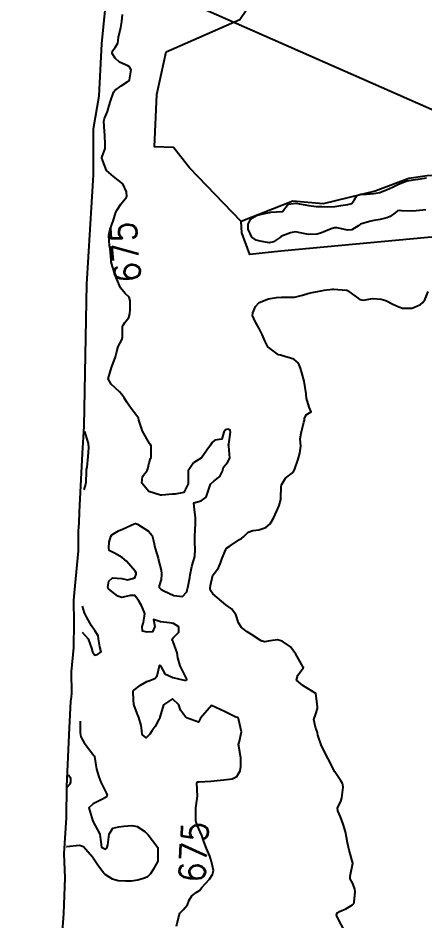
# Model space of a CAD drawing. Header units: metres. Extents: x 298520 to 308411, y 7433745 to 7450750.
# Drawn here: x 300610 to 300672.4, y 7447838.8 to 7447977.5 of the extents above; entities that cross this region are included whole.
import ezdxf
from ezdxf.enums import TextEntityAlignment as Align

# ---------------------------------------------------------------- set-up
doc = ezdxf.new("R2010")
doc.units = ezdxf.units.M
doc.header["$LTSCALE"] = 10
doc.linetypes.add('CONTINUO', pattern=[0])
for name, color, linetype in [('Area', 45, 'Continuous'), ('Cotas', 45, 'Continuous'), ('Curvas de Nivel 1m', 11, 'Continuous'), ('Curvas de Nivel 5m', 15, 'Continuous'), ('Hidrografia', 140, 'Continuous'), ('TEXTO', 45, 'Continuous')]:
    doc.layers.add(name, color=color, linetype=linetype)
doc.styles.add('Style-STANDARD', font='STANDARD.shx')

msp = doc.modelspace()

# ---------------------------------------------------------------- linework, layer by layer
at = {"layer": 'Area'}
msp.add_polyline3d([(300616.56, 7447834.45, 691.55), (300616.97, 7447839.92, 684.94), (300617.16, 7447845.38, 685.66), (300617.04, 7447849.12, 689.71), (300617.39, 7447854.62, 691.55), (300617.46, 7447859.49, 690.01), (300617.84, 7447868.44, 686.05), (300618.06, 7447872.5, 674.33), (300618.15, 7447873.19, 679.45), (300618.23, 7447873.77, 678.17), (300618.18, 7447877.06, 674.45), (300618.49, 7447880.79, 686.28), (300618.58, 7447884.57, 687.34), (300618.52, 7447888.09, 675.69), (300618.61, 7447889.2, 687.55), (300619.24, 7447895.64, 683.17), (300619.22, 7447898.69, 674.98), (300619.32, 7447899.94, 691.2), (300619.36, 7447901.66, 691.26), (300619.49, 7447903.65, 685.86), (300619.86, 7447910.61, 689.79), (300620.11, 7447914.82, 690.13), (300620.53, 7447936.65, 675.94), (300621.26, 7447949.25, 681.41), (300621.43, 7447951.74, 675.71), (300621.52, 7447953.47, 687.05), (300621.51, 7447959.44, 688.38), (300621.54, 7447960.54, 685.14), (300622.38, 7447965.57, 687.47), (300622.83, 7447973.58, 688.93), (300623.46, 7447980.34, 686.44)], dxfattribs=at)
at = {"layer": 'Curvas de Nivel 1m', "flags": 128}
for points, elevation in [([(300672.58, 7447948.05), (300672.12, 7447948), (300670.58, 7447947.84), (300668.9, 7447947.9), (300668.58, 7447947.96), (300668.22, 7447947.94), (300667.87, 7447947.59), (300667.1, 7447947.06), (300666.56, 7447946.85), (300665.57, 7447946.59), (300664.55, 7447946.41), (300663.89, 7447946.29), (300662.55, 7447945.85), (300662.41, 7447945.79), (300662.25, 7447945.65), (300661.2, 7447945), (300660.54, 7447944.96), (300658.94, 7447945.29), (300658.54, 7447945.32), (300658.01, 7447945.17), (300656.53, 7447944.52), (300655.9, 7447944.35), (300654.53, 7447944.26), (300653.29, 7447944.52), (300652.53, 7447944.68), (300651.77, 7447944.54), (300650.53, 7447944.07), (300650.33, 7447943.99), (300650.08, 7447943.79), (300649.15, 7447943.17), (300648.51, 7447943), (300647.12, 7447943.23), (300646.52, 7447943.42), (300645.83, 7447943.85), (300645.27, 7447945.12), (300645.28, 7447945.85), (300645.7, 7447946.7), (300646.56, 7447947.19), (300647.05, 7447947.35), (300648.57, 7447947.68), (300648.69, 7447947.69), (300650.57, 7447947.79), (300651.43, 7447948.94), (300652.59, 7447949.09), (300653.73, 7447948.9), (300654.58, 7447948.74), (300655.71, 7447948.6), (300656.58, 7447948.59), (300657.43, 7447948.55), (300658.58, 7447948.59), (300659.52, 7447948.75), (300660.58, 7447948.87), (300661.19, 7447949.06), (300661.63, 7447949.66), (300661.99, 7447950.27), (300662.6, 7447950.48), (300663.47, 7447950.5), (300664.6, 7447950.58), (300665.48, 7447950.74), (300666.61, 7447951.19), (300666.89, 7447951.31), (300667.56, 7447951.59), (300668.26, 7447951.94), (300668.62, 7447952.11), (300669.68, 7447952.51), (300670.63, 7447952.68), (300671.38, 7447952.8), (300672.64, 7447953)], 676), ([(300659.87, 7447837.67), (300659.27, 7447838.8), (300658.83, 7447839.68), (300658.94, 7447840.03), (300659.29, 7447840.22), (300660.27, 7447840.64), (300661.3, 7447841.26), (300661.49, 7447841.46), (300661.55, 7447841.65), (300661.72, 7447843.26), (300661.68, 7447843.65), (300661.34, 7447844.53), (300660.95, 7447845.26), (300660.95, 7447845.66), (300661.37, 7447847.65), (300660.77, 7447849.66), (300660.55, 7447850.8), (300660.4, 7447851.67), (300660.21, 7447852.45), (300659.89, 7447853.67), (300659.46, 7447854.79), (300659.05, 7447855.68), (300659.02, 7447856.15), (300659.49, 7447857.13), (300659.68, 7447857.68), (300659.88, 7447859.32), (300659.82, 7447859.68), (300659.75, 7447859.9), (300659.53, 7447860.32), (300658.59, 7447861.69), (300657.56, 7447863.7), (300656.52, 7447865.71), (300656, 7447867.32), (300655.91, 7447867.72), (300655.63, 7447868.56), (300655.34, 7447869.72), (300655.65, 7447870.61), (300655.94, 7447871.43), (300655.95, 7447871.72), (300655.68, 7447873.72), (300653.7, 7447874.94), (300652.68, 7447875.76), (300652.93, 7447876.55), (300653.73, 7447877.63), (300653.77, 7447877.75), (300653.76, 7447877.77), (300653.73, 7447877.8), (300652.61, 7447879.76), (300651.77, 7447880.89), (300650.51, 7447881.78), (300649.78, 7447881.97), (300648.64, 7447881.81), (300647.78, 7447881.68), (300647.28, 7447881.83), (300645.79, 7447882.78), (300645.15, 7447883.2), (300644.26, 7447883.86), (300643.81, 7447884.59), (300643.4, 7447885.87), (300642.72, 7447886.75), (300641.85, 7447887.38), (300641.17, 7447887.9), (300639.86, 7447889.04), (300639.51, 7447889.55), (300639.44, 7447889.92), (300639.48, 7447890.31), (300639.88, 7447891.91), (300639.9, 7447891.95), (300640.75, 7447893.06), (300641.1, 7447893.9), (300641.29, 7447894.54), (300641.84, 7447895.89), (300641.88, 7447895.97), (300641.95, 7447896.05), (300642.5, 7447896.42), (300643.97, 7447897.39), (300644.27, 7447897.55), (300644.64, 7447897.85), (300645.3, 7447898.52), (300645.98, 7447898.77), (300646.9, 7447898.91), (300647.99, 7447899.27), (300648.65, 7447899.81), (300649.15, 7447900.66), (300649.66, 7447901.8), (300650.03, 7447902.64), (300650.3, 7447903.53), (300650.32, 7447903.79), (300650.37, 7447905.48), (300650.42, 7447905.79), (300651.01, 7447906.85), (300652.09, 7447907.66), (300652.21, 7447907.77), (300652.42, 7447908.09), (300652.98, 7447909.76), (300653.22, 7447910.66), (300653.38, 7447911.75), (300653.27, 7447912.87), (300653.4, 7447913.75), (300653.84, 7447915.41), (300653.91, 7447915.74), (300653.95, 7447915.98), (300654.2, 7447916.55), (300654.94, 7447917), (300654.63, 7447917.74), (300654.23, 7447919.13), (300654.17, 7447919.68), (300654.18, 7447919.74), (300654.18, 7447919.8), (300653.9, 7447921.75), (300653.54, 7447923.01), (300653.31, 7447923.75), (300653.02, 7447924.49), (300652.3, 7447925.11), (300650.39, 7447925.7), (300650.3, 7447925.72), (300650.24, 7447925.73), (300649.94, 7447925.8), (300648.32, 7447927.03), (300647.88, 7447927.82), (300647.42, 7447928.9), (300646.96, 7447929.83), (300646.37, 7447930.9), (300645.95, 7447931.84), (300645.98, 7447932.25), (300646.4, 7447933.21), (300646.99, 7447933.83), (300648.41, 7447934.38), (300649.63, 7447934.58), (300650.41, 7447934.66), (300651.55, 7447934.64), (300652.41, 7447934.67), (300653.63, 7447934.97), (300654.42, 7447935.19), (300654.87, 7447935.29), (300656.42, 7447935.63), (300656.5, 7447935.64), (300656.95, 7447935.71), (300658.25, 7447935.88), (300658.43, 7447935.88), (300660.35, 7447935.74), (300660.42, 7447935.73), (300660.54, 7447935.67), (300662.41, 7447934.28), (300662.96, 7447934.19), (300664.41, 7447934.43), (300665.68, 7447934.34), (300666.41, 7447934.13), (300667.51, 7447933.59), (300668.4, 7447933.15), (300669, 7447932.97), (300670.39, 7447932.98), (300670.84, 7447933.1), (300671.73, 7447933.54), (300672.1, 7447933.84), (300672.41, 7447934.24), (300672.93, 7447935.52)], 676), ([(300619.79, 7447883.15), (300620.7, 7447882.14), (300621.22, 7447880.68), (300621.39, 7447880.13), (300621.75, 7447879.6), (300622.17, 7447879.71), (300622.69, 7447880.12), (300622.53, 7447880.88), (300622.32, 7447882.12), (300622.23, 7447882.57), (300621.79, 7447883.3), (300621.25, 7447884.14), (300620.46, 7447885.51), (300620.16, 7447886.15), (300619.84, 7447887.15)], 674), ([(300617.75, 7447861.25), (300617.76, 7447861.07), (300617.8, 7447860.98), (300617.91, 7447860.93), (300618.01, 7447860.66), (300618.02, 7447860.17), (300617.91, 7447859.78), (300617.51, 7447859.34)], 676)]:
    msp.add_lwpolyline(points, dxfattribs=dict(at, elevation=elevation))
at = {"layer": 'Curvas de Nivel 5m', "elevation": 675, "flags": 128}
for points in [[(300634.28, 7447837.97), (300634.58, 7447839.27), (300634.79, 7447839.97), (300635.29, 7447840.5), (300635.99, 7447841.26), (300636.24, 7447841.95), (300636.65, 7447842.61), (300637.32, 7447843.13), (300637.8, 7447843.46), (300638.19, 7447843.93), (300638.71, 7447844.55), (300639.35, 7447845.21), (300639.82, 7447845.91), (300639.95, 7447846.51), (300639.67, 7447847.91), (300639.39, 7447848.73), (300638.86, 7447849.92), (300638.48, 7447850.99), (300638.15, 7447851.93), (300637.45, 7447853.49), (300637.28, 7447853.94), (300637.24, 7447854.16), (300637.25, 7447855.94), (300637.26, 7447856.15), (300637.49, 7447857.94), (300637.39, 7447859.94), (300637.4, 7447860.06), (300637.53, 7447860.17), (300637.77, 7447860.18), (300639.53, 7447860.26), (300641.03, 7447860.39), (300641.53, 7447860.44), (300642.8, 7447860.6), (300643.53, 7447860.99), (300644.07, 7447861.86), (300644.18, 7447862.49), (300644.15, 7447863.86), (300643.83, 7447865.63), (300643.82, 7447865.87), (300643.91, 7447866.18), (300644.25, 7447867.86), (300643.86, 7447869.64), (300643.8, 7447869.87), (300643.75, 7447869.97), (300643.64, 7447870.03), (300643.4, 7447870.12), (300641.65, 7447870.95), (300639.66, 7447871.91), (300637.95, 7447869.94), (300637.84, 7447869.74), (300637.63, 7447869.34), (300635.99, 7447869.96), (300635.64, 7447870.16), (300634.87, 7447871.19), (300634.63, 7447871.97), (300633.67, 7447872.93), (300632.28, 7447872), (300631.74, 7447870.1), (300631.73, 7447870.01), (300631.71, 7447869.94), (300631.64, 7447869.84), (300630.99, 7447868.65), (300630.53, 7447868.02), (300630.16, 7447867.47), (300629.6, 7447866.92), (300629.02, 7447867.45), (300628.97, 7447868.04), (300628.87, 7447868.79), (300628.47, 7447870.05), (300628.25, 7447870.65), (300627.73, 7447872.06), (300627.72, 7447872.11), (300627.67, 7447872.75), (300627.62, 7447874.06), (300627.63, 7447874.12), (300627.68, 7447874.2), (300628.73, 7447875.01), (300629.71, 7447875.58), (300630.04, 7447875.69), (300630.94, 7447876.02), (300631.29, 7447876.44), (300631.67, 7447878.01), (300631.68, 7447878.06), (300631.73, 7447878.1), (300631.81, 7447878.01), (300632.48, 7447876.76), (300633.71, 7447876.17), (300634.58, 7447875.97), (300635.71, 7447875.75), (300635.85, 7447875.82), (300635.85, 7447875.96), (300635.72, 7447876.25), (300634.85, 7447877.97), (300634.5, 7447879.22), (300634.37, 7447879.97), (300633.78, 7447881.65), (300633.64, 7447881.84), (300633.54, 7447881.98), (300633.79, 7447882.27), (300634.63, 7447883.14), (300634.62, 7447883.97), (300633.81, 7447884.51), (300633.22, 7447884.58), (300631.81, 7447884.73), (300630.73, 7447885.11), (300630.93, 7447884.02), (300630.6, 7447883.22), (300629.79, 7447883.18), (300629.08, 7447883.33), (300628.99, 7447884.04), (300629.19, 7447884.66), (300629.4, 7447886.04), (300628.94, 7447887.14), (300628.46, 7447888.05), (300627.86, 7447888.82), (300627.16, 7447888.77), (300625.86, 7447888.47), (300625.25, 7447888.7), (300623.88, 7447889.78), (300623.76, 7447890.1), (300623.89, 7447890.98), (300624.47, 7447891.52), (300625.9, 7447891.4), (300626.77, 7447891.2), (300627.9, 7447891.52), (300628.11, 7447892.06), (300628.11, 7447892.26), (300627.91, 7447892.54), (300626.58, 7447894.07), (300625.93, 7447894.64), (300624.75, 7447895.28), (300623.95, 7447895.72), (300623.89, 7447896.1), (300623.96, 7447897), (300624.19, 7447897.87), (300624.37, 7447898.1), (300625.36, 7447898.71), (300625.98, 7447898.99), (300627.77, 7447899.83), (300627.99, 7447899.88), (300628.28, 7447899.76), (300629.98, 7447898.7), (300630.56, 7447898.02), (300630.77, 7447897.21), (300631.01, 7447896.02), (300631.44, 7447894.51), (300631.58, 7447894.01), (300631.91, 7447892.71), (300632, 7447892.1), (300632, 7447892.01), (300631.9, 7447891.23), (300631.63, 7447890.27), (300631.62, 7447890.01), (300631.88, 7447889.76), (300632.35, 7447889.53), (300633.87, 7447888.81), (300635.21, 7447888.62), (300635.87, 7447889.37), (300635.98, 7447889.85), (300636, 7447889.96), (300636.3, 7447891.55), (300636.37, 7447891.96), (300636.63, 7447893.24), (300636.86, 7447893.95), (300637.09, 7447894.79), (300637.15, 7447895.95), (300637.09, 7447896.82), (300637.07, 7447897.95), (300637.13, 7447898.8), (300637.18, 7447899.95), (300637.19, 7447900.76), (300637.03, 7447901.95), (300636.93, 7447903.05), (300638.04, 7447903.35), (300638.83, 7447903.93), (300639.13, 7447904.85), (300639.51, 7447905.92), (300640.08, 7447906.43), (300640.92, 7447907.07), (300641.32, 7447907.9), (300641.48, 7447908.52), (300642.11, 7447909.23), (300642.48, 7447909.88), (300642.29, 7447911.74), (300642.27, 7447911.89), (300642.29, 7447912.04), (300642.59, 7447913.88), (300642.51, 7447914.23), (300642.17, 7447914.34), (300641.8, 7447914.26), (300641.56, 7447913.9), (300641.25, 7447912.8), (300640.15, 7447912.67), (300639.76, 7447912.3), (300639.49, 7447911.92), (300638.92, 7447911.13), (300638.11, 7447909.94), (300636.89, 7447909.17), (300636.09, 7447907.96), (300636.07, 7447905.96), (300635.4, 7447904.62), (300634.05, 7447904.36), (300633.67, 7447904.36), (300632.05, 7447904.24), (300631.82, 7447904.24), (300630.05, 7447904.8), (300628.94, 7447906.04), (300629.05, 7447907.07), (300629.79, 7447908.03), (300629.89, 7447908.24), (300630.1, 7447909.18), (300630.3, 7447909.83), (300630.37, 7447910.03), (300630.37, 7447911.8), (300630.22, 7447912.03), (300630.14, 7447912.14), (300629.04, 7447914.04), (300628.52, 7447915.72), (300628.42, 7447916.05), (300628.2, 7447916.42), (300627.48, 7447917.33), (300626.98, 7447918.07), (300626.67, 7447918.52), (300626.22, 7447919.18), (300625.86, 7447919.71), (300625.52, 7447920.09), (300624.25, 7447921.28), (300623.78, 7447922.1), (300624.28, 7447923.86), (300624.41, 7447924.1), (300624.93, 7447925.46), (300625.05, 7447926.09), (300625.32, 7447927.08), (300625.88, 7447928.08), (300625.98, 7447928.44), (300626.01, 7447930.08), (300626.08, 7447930.36), (300626.36, 7447930.75), (300626.94, 7447931.51), (300627.09, 7447932.07), (300627.14, 7447932.82), (300627.16, 7447934.07), (300627, 7447934.66), (300626.41, 7447935.19), (300625.7, 7447936.09), (300625.13, 7447937.41), (300624.88, 7447938.1), (300624.47, 7447939.37), (300624.27, 7447940.1), (300624.24, 7447940.34), (300624.08, 7447942.1), (300624.01, 7447942.6), (300623.91, 7447944.11), (300623.97, 7447944.67), (300624.43, 7447946.1), (300624.47, 7447946.17), (300624.55, 7447946.34), (300624.97, 7447947.69), (300625.16, 7447948.09), (300625.71, 7447948.96), (300626.59, 7447950.04), (300626.62, 7447950.08), (300626.64, 7447950.12), (300626.6, 7447950.86), (300626.06, 7447952.09), (300624.63, 7447953.18), (300623.55, 7447954.11), (300622.79, 7447955.99), (300622.82, 7447956.12), (300623.31, 7447957.49), (300623.34, 7447958.11), (300623.25, 7447959.57), (300623.23, 7447960.11), (300623.13, 7447961.71), (300623.2, 7447962.12), (300623.66, 7447963.2), (300623.95, 7447964.11), (300624.12, 7447964.76), (300624.6, 7447966.1), (300624.65, 7447966.23), (300624.79, 7447966.42), (300625.76, 7447967.12), (300626.81, 7447967.8), (300626.96, 7447967.91), (300627.08, 7447968.07), (300627.31, 7447969.59), (300627.08, 7447970.07), (300626.83, 7447970.2), (300625.53, 7447970.78), (300624.85, 7447971.36), (300624.39, 7447972.1), (300624.46, 7447972.5), (300624.87, 7447973), (300625.27, 7447973.71), (300625.33, 7447974.09), (300625.39, 7447974.59), (300625.72, 7447976.09), (300625.87, 7447977.04), (300625.97, 7447978.08)], [(300620.16, 7447913.98), (300620.73, 7447912.14), (300620.77, 7447911.5), (300620.67, 7447910.14), (300620.49, 7447908.54), (300620.43, 7447908.15), (300620.4, 7447907.84), (300620.38, 7447906.15), (300620.33, 7447905.89), (300620.05, 7447905.05)], [(300619.5, 7447869.49), (300619.49, 7447867.68), (300619.6, 7447867.05), (300620.1, 7447866.14), (300621.57, 7447864.21), (300621.62, 7447864.17), (300621.65, 7447864.13), (300621.67, 7447864.03), (300622.02, 7447862.12), (300622.35, 7447860.94), (300622.64, 7447860.11), (300623.5, 7447858.46), (300623.63, 7447858.1), (300623.49, 7447857.78), (300622.81, 7447857.43), (300621.48, 7447856.8), (300620.82, 7447856.14), (300621.45, 7447854.13), (300622.52, 7447852.12), (300622.6, 7447851.3), (300622.75, 7447850.12), (300623.4, 7447849.82), (300623.56, 7447849.95), (300623.64, 7447850.11), (300623.75, 7447850.45), (300623.92, 7447852.1), (300624.52, 7447853.01), (300625.44, 7447853.25), (300626.18, 7447853.33), (300627.44, 7447853.46), (300628.22, 7447853.27), (300629.43, 7447852.54), (300629.93, 7447852.02), (300631.4, 7447850.04), (300631.42, 7447850.01), (300631.42, 7447849.99), (300631.43, 7447848.01), (300631.42, 7447847.96), (300631.37, 7447847.85), (300630.71, 7447846.67), (300630.29, 7447846.02), (300629.81, 7447845.56), (300629.35, 7447845.33), (300628.33, 7447845.03), (300627.34, 7447844.88), (300626.51, 7447844.9), (300625.34, 7447844.96), (300624.43, 7447845.18), (300623.35, 7447845.89), (300623.1, 7447846.11), (300622.29, 7447847.2), (300621.67, 7447848.13), (300621.38, 7447848.56), (300619.99, 7447850.14), (300619.41, 7447850.36), (300617.4, 7447850.18), (300617.4, 7447850.18)]]:
    msp.add_lwpolyline(points, dxfattribs=at)
at = {"layer": 'Hidrografia'}
for points in [[(300704.56, 7447978.15), (300704.91, 7447968.49), (300704.96, 7447957.3), (300704.69, 7447955.49), (300703.75, 7447955.25), (300703.75, 7447955.25), (300695.93, 7447954.31), (300692.06, 7447954.5), (300686.78, 7447953.66), (300680.97, 7447953.48), (300672.74, 7447953.29), (300669.93, 7447952.88), (300664.76, 7447950.94), (300656.78, 7447949), (300652.12, 7447949.41), (300644.22, 7447946.29), (300636.27, 7447954.51), (300633.83, 7447957.67), (300630.89, 7447957.74), (300631.26, 7447965.79), (300632.67, 7447972.37), (300643.99, 7447977.32), (300645.96, 7447980.19)], [(300753, 7447948.32), (300749.06, 7447943.6), (300747.23, 7447942.78), (300740.2, 7447943.73), (300737.96, 7447945.93), (300729.08, 7447947.51), (300723.58, 7447945.58), (300717.15, 7447944.64), (300701.62, 7447944.23), (300693.67, 7447943.34), (300683.02, 7447944.15), (300672.89, 7447943.81), (300650.29, 7447941.73), (300645.56, 7447941.22), (300644.33, 7447944.53), (300644.22, 7447946.29)]]:
    msp.add_lwpolyline(points, dxfattribs=at)
at = {"layer": 'TEXTO', "linetype": 'CONTINUO'}
msp.add_polyline3d([(300802.21, 7447906.74, 0), (300609.95, 7447991.52, 0)], dxfattribs=at)

# ---------------------------------------------------------------- texts
at = {"layer": 'Cotas', "style": 'Style-STANDARD'}
for rotation, p in [(95.4384, (300626.43, 7447941.56, 675)), (86.6477, (300636.89, 7447849.38, 675))]:
    msp.add_text('675', height=4, rotation=rotation, dxfattribs=at).set_placement(p, align=Align.MIDDLE_CENTER)

doc.saveas('drawing.dxf')
